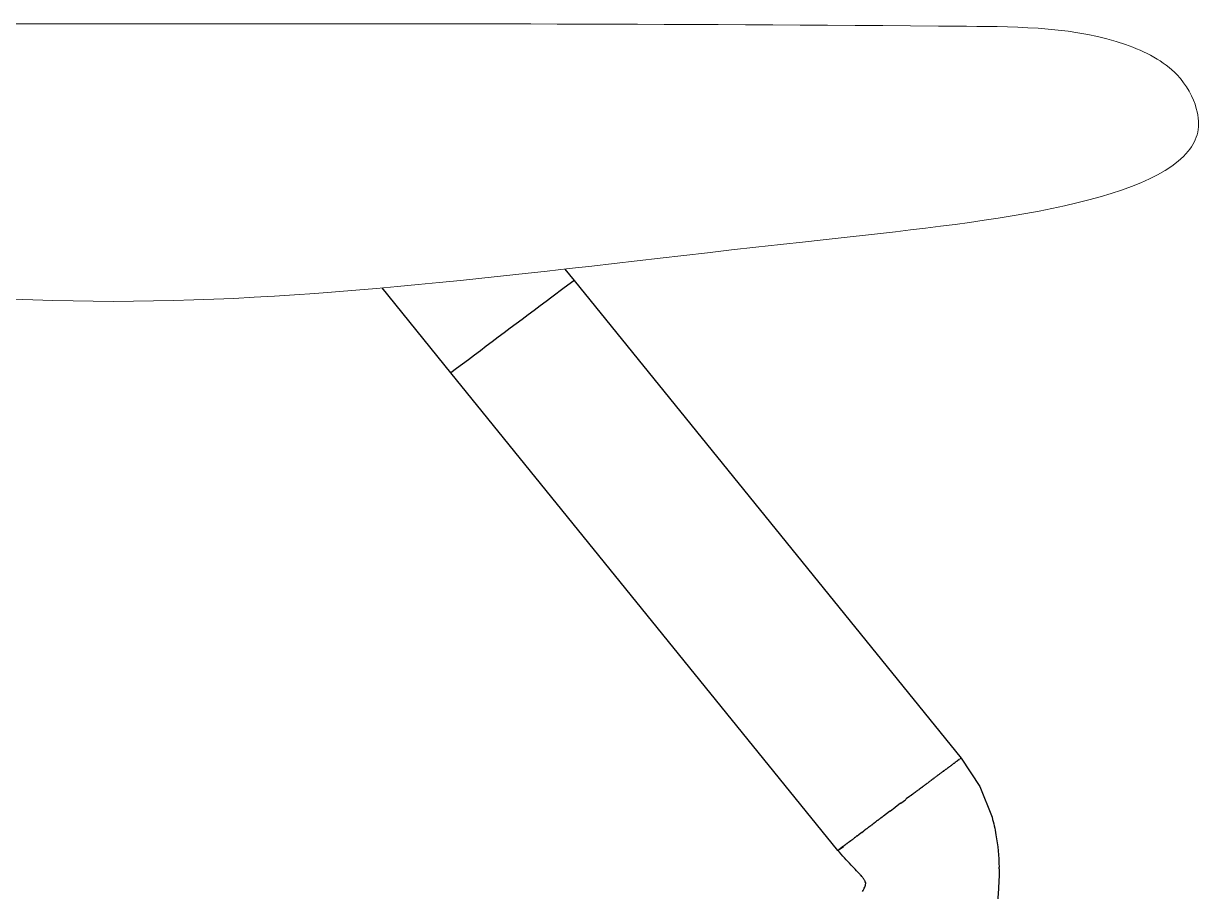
# Model space of a CAD drawing. Header units: millimetres. Extents: x 6152 to 28526, y 1087 to 12861.
# Drawn here: x 17667.9 to 17909.4, y 6307.6 to 6485.5 of the extents above; entities that cross this region are included whole.
import ezdxf

# ---------------------------------------------------------------- set-up
doc = ezdxf.new("R2010")
doc.units = ezdxf.units.MM
doc.header["$LTSCALE"] = 0.05
doc.layers.add('Board', color=52, linetype='Continuous', lineweight=13)

msp = doc.modelspace()

# ---------------------------------------------------------------- linework, layer by layer
for p, q in [((17778.91, 6435.22), (17780.82, 6432.87)), ((17780.82, 6432.87), (17860.17, 6334.97)), ((17755.54, 6413.93), (17741.43, 6431.34)), ((17756.67, 6414.8), (17755.54, 6413.93)), ((17834.9, 6316.04), (17755.54, 6413.93)), ((17857.57, 6333.05), (17857.62, 6333.09)), ((17857.75, 6333.19), (17857.69, 6333.14)), ((17857.75, 6333.19), (17857.82, 6333.25)), ((17857.84, 6333.26), (17857.96, 6333.34)), ((17858.01, 6333.39), (17858.09, 6333.44)), ((17858.1, 6333.45), (17858.15, 6333.49)), ((17858.18, 6333.51), (17858.15, 6333.49)), ((17858.18, 6333.51), (17858.22, 6333.54)), ((17858.27, 6333.57), (17858.22, 6333.54)), ((17858.35, 6333.63), (17858.29, 6333.59)), ((17858.43, 6333.69), (17858.35, 6333.64)), ((17858.35, 6333.63), (17858.35, 6333.64)), ((17858.43, 6333.69), (17858.48, 6333.73)), ((17858.51, 6333.75), (17858.48, 6333.73)), ((17858.51, 6333.75), (17858.54, 6333.78)), ((17858.58, 6333.81), (17858.54, 6333.78)), ((17858.66, 6333.86), (17858.6, 6333.82)), ((17858.66, 6333.86), (17858.71, 6333.91)), ((17858.73, 6333.92), (17858.77, 6333.95)), ((17858.8, 6333.97), (17858.77, 6333.95)), ((17858.8, 6333.97), (17858.83, 6333.99)), ((17858.87, 6334.02), (17858.83, 6333.99)), ((17858.94, 6334.07), (17858.88, 6334.03)), ((17858.94, 6334.07), (17858.98, 6334.11)), ((17859, 6334.12), (17858.98, 6334.11)), ((17859, 6334.12), (17859.03, 6334.14)), ((17859.06, 6334.16), (17859.03, 6334.14)), ((17859.06, 6334.16), (17859.09, 6334.19)), ((17859.12, 6334.21), (17859.09, 6334.19)), ((17859.12, 6334.21), (17859.15, 6334.23)), ((17859.18, 6334.25), (17859.15, 6334.23)), ((17859.18, 6334.25), (17859.21, 6334.27)), ((17859.23, 6334.29), (17859.21, 6334.27)), ((17859.23, 6334.29), (17859.26, 6334.31)), ((17859.28, 6334.33), (17859.26, 6334.31)), ((17859.28, 6334.33), (17859.31, 6334.35)), ((17859.33, 6334.37), (17859.31, 6334.35)), ((17859.33, 6334.37), (17859.36, 6334.38)), ((17859.38, 6334.4), (17859.36, 6334.38)), ((17859.38, 6334.4), (17859.4, 6334.42)), ((17859.43, 6334.43), (17859.45, 6334.45)), ((17859.47, 6334.47), (17859.53, 6334.51)), ((17859.55, 6334.53), (17859.57, 6334.54)), ((17859.77, 6334.69), (17859.57, 6334.54)), ((17859.77, 6334.69), (17859.79, 6334.7)), ((17859.82, 6334.72), (17859.83, 6334.73)), ((17859.86, 6334.75), (17859.87, 6334.76)), ((17859.9, 6334.78), (17859.91, 6334.79)), ((17859.94, 6334.81), (17859.91, 6334.79)), ((17859.94, 6334.81), (17859.95, 6334.81)), ((17859.97, 6334.83), (17859.95, 6334.81)), ((17859.97, 6334.83), (17859.98, 6334.84)), ((17860, 6334.86), (17859.98, 6334.84)), ((17860.03, 6334.88), (17860.01, 6334.86)), ((17860.08, 6334.91), (17860.03, 6334.88)), ((17860.08, 6334.91), (17860.1, 6334.93)), ((17860.1, 6334.93), (17860.12, 6334.94)), ((17860.1, 6334.93), (17860.1, 6334.93)), ((17860.12, 6334.94), (17860.13, 6334.95)), ((17860.12, 6334.94), (17860.12, 6334.94)), ((17860.14, 6334.95), (17860.13, 6334.95)), ((17860.14, 6334.95), (17860.15, 6334.96)), ((17860.15, 6334.96), (17860.15, 6334.96)), ((17860.15, 6334.96), (17860.16, 6334.96)), ((17860.17, 6334.97), (17860.16, 6334.97)), ((17860.16, 6334.97), (17860.16, 6334.96)), ((17860.16, 6334.97), (17860.16, 6334.97)), ((17860.17, 6334.97), (17860.17, 6334.97)), ((17860.17, 6334.97), (17860.17, 6334.97)), ((17854.43, 6330.72), (17854.52, 6330.78)), ((17854.72, 6330.93), (17854.63, 6330.86)), ((17854.72, 6330.93), (17854.73, 6330.94)), ((17854.86, 6331.03), (17854.73, 6330.94)), ((17855.13, 6331.23), (17855.02, 6331.15)), ((17855.13, 6331.23), (17855.13, 6331.24)), ((17855.51, 6331.52), (17855.52, 6331.52)), ((17855.64, 6331.61), (17855.52, 6331.52)), ((17855.88, 6331.8), (17855.79, 6331.73)), ((17856, 6331.88), (17855.88, 6331.8)), ((17855.88, 6331.8), (17855.88, 6331.8)), ((17856, 6331.88), (17856.06, 6331.93)), ((17856.23, 6332.06), (17856.15, 6332)), ((17856.34, 6332.14), (17856.23, 6332.06)), ((17856.23, 6332.06), (17856.23, 6332.06)), ((17856.34, 6332.14), (17856.4, 6332.19)), ((17856.56, 6332.3), (17856.49, 6332.25)), ((17856.56, 6332.3), (17856.57, 6332.31)), ((17856.67, 6332.39), (17856.57, 6332.31)), ((17856.67, 6332.39), (17856.73, 6332.43)), ((17856.88, 6332.54), (17856.81, 6332.49)), ((17856.88, 6332.54), (17856.89, 6332.55)), ((17856.98, 6332.62), (17856.89, 6332.55)), ((17857.08, 6332.69), (17857.03, 6332.65)), ((17857.18, 6332.77), (17857.12, 6332.72)), ((17857.18, 6332.77), (17857.19, 6332.77)), ((17857.28, 6332.84), (17857.19, 6332.77)), ((17857.28, 6332.84), (17857.34, 6332.88)), ((17857.47, 6332.98), (17857.41, 6332.94)), ((17857.47, 6332.98), (17857.48, 6332.99)), ((17857.57, 6333.05), (17857.48, 6332.99)), ((17851.2, 6328.29), (17851.11, 6328.23)), ((17851.31, 6328.38), (17851.22, 6328.31)), ((17851.31, 6328.38), (17851.32, 6328.39)), ((17851.41, 6328.46), (17851.32, 6328.39)), ((17851.41, 6328.46), (17851.53, 6328.54)), ((17851.89, 6328.81), (17851.53, 6328.54)), ((17851.89, 6328.81), (17851.98, 6328.88)), ((17852.04, 6328.92), (17852.13, 6328.99)), ((17852.19, 6329.03), (17852.28, 6329.1)), ((17852.33, 6329.14), (17852.42, 6329.21)), ((17852.43, 6329.22), (17852.42, 6329.21)), ((17852.43, 6329.22), (17852.56, 6329.32)), ((17852.71, 6329.43), (17852.84, 6329.52)), ((17852.89, 6329.56), (17852.97, 6329.62)), ((17852.98, 6329.63), (17852.97, 6329.62)), ((17852.98, 6329.63), (17853.1, 6329.72)), ((17853.14, 6329.75), (17853.22, 6329.81)), ((17853.25, 6329.83), (17853.36, 6329.91)), ((17853.49, 6330.01), (17853.48, 6330.01)), ((17853.49, 6330.01), (17853.61, 6330.1)), ((17853.75, 6330.2), (17853.85, 6330.28)), ((17853.98, 6330.38), (17854.08, 6330.45)), ((17854.21, 6330.55), (17854.3, 6330.62)), ((17847.76, 6325.72), (17848.71, 6326.43)), ((17848.8, 6326.5), (17848.91, 6326.58)), ((17849.56, 6327.07), (17848.91, 6326.58)), ((17849.56, 6327.07), (17849.65, 6327.13)), ((17850.86, 6328.04), (17850.79, 6327.99)), ((17850.86, 6328.04), (17851, 6328.15)), ((17851.09, 6328.21), (17851, 6328.15)), ((17845.49, 6324.02), (17844.24, 6323.08)), ((17845.64, 6324.13), (17846.56, 6324.82)), ((17846.66, 6324.89), (17846.68, 6324.91)), ((17847.62, 6325.62), (17846.68, 6324.91)), ((17841.61, 6321.11), (17841.41, 6320.95)), ((17841.61, 6321.11), (17841.67, 6321.15)), ((17841.72, 6321.19), (17841.67, 6321.15)), ((17841.83, 6321.27), (17841.75, 6321.21)), ((17841.83, 6321.27), (17842.07, 6321.45)), ((17842.59, 6321.84), (17842.22, 6321.56)), ((17842.81, 6322), (17842.67, 6321.9)), ((17842.81, 6322), (17842.82, 6322.01)), ((17843.02, 6322.16), (17842.82, 6322.01)), ((17843.23, 6322.32), (17843.11, 6322.23)), ((17843.23, 6322.32), (17843.26, 6322.34)), ((17843.43, 6322.47), (17843.54, 6322.56)), ((17843.84, 6322.78), (17843.83, 6322.77)), ((17844.12, 6322.99), (17844.1, 6322.98)), ((17838.41, 6318.7), (17838.64, 6318.87)), ((17838.85, 6319.03), (17839.19, 6319.29)), ((17839.2, 6319.29), (17839.19, 6319.29)), ((17839.76, 6319.71), (17839.25, 6319.33)), ((17839.76, 6319.71), (17840.19, 6320.04)), ((17840.62, 6320.36), (17840.42, 6320.21)), ((17840.74, 6320.45), (17840.65, 6320.38)), ((17840.8, 6320.5), (17840.87, 6320.55)), ((17840.98, 6320.63), (17841.05, 6320.69)), ((17841.16, 6320.77), (17841.14, 6320.75)), ((17841.27, 6320.85), (17841.2, 6320.8)), ((17841.39, 6320.94), (17841.32, 6320.89)), ((17836.03, 6316.91), (17835.06, 6316.17)), ((17835.12, 6316.21), (17836, 6316.87)), ((17836.07, 6316.93), (17836.03, 6316.91)), ((17836.07, 6316.93), (17836.2, 6317.03)), ((17836.22, 6317.05), (17836.2, 6317.03)), ((17836.22, 6317.05), (17836.25, 6317.07)), ((17836.28, 6317.1), (17836.25, 6317.07)), ((17836.28, 6317.1), (17836.31, 6317.11)), ((17836.35, 6317.15), (17836.31, 6317.11)), ((17836.46, 6317.23), (17836.36, 6317.16)), ((17836.46, 6317.23), (17836.48, 6317.25)), ((17836.53, 6317.29), (17836.48, 6317.25)), ((17836.57, 6317.32), (17836.55, 6317.3)), ((17836.61, 6317.34), (17836.58, 6317.32)), ((17836.64, 6317.36), (17836.62, 6317.35)), ((17836.78, 6317.47), (17836.81, 6317.49)), ((17836.81, 6317.5), (17836.85, 6317.53)), ((17836.94, 6317.59), (17836.85, 6317.53)), ((17836.98, 6317.63), (17836.94, 6317.6)), ((17836.94, 6317.59), (17836.94, 6317.6)), ((17837.03, 6317.66), (17836.99, 6317.63)), ((17837.08, 6317.7), (17837.04, 6317.67)), ((17837.08, 6317.7), (17837.13, 6317.74)), ((17837.13, 6317.74), (17837.17, 6317.77)), ((17837.13, 6317.74), (17837.13, 6317.74)), ((17837.2, 6317.79), (17837.17, 6317.77)), ((17837.2, 6317.79), (17837.28, 6317.85)), ((17837.29, 6317.86), (17837.32, 6317.88)), ((17837.34, 6317.9), (17837.32, 6317.88)), ((17837.34, 6317.9), (17837.39, 6317.93)), ((17837.4, 6317.94), (17837.42, 6317.96)), ((17837.45, 6317.98), (17837.42, 6317.96)), ((17837.45, 6317.98), (17837.5, 6318.01)), ((17837.56, 6318.06), (17837.54, 6318.04)), ((17837.56, 6318.06), (17837.62, 6318.1)), ((17837.62, 6318.11), (17837.66, 6318.13)), ((17837.62, 6318.11), (17837.62, 6318.1)), ((17837.68, 6318.15), (17837.74, 6318.2)), ((17837.75, 6318.2), (17837.74, 6318.2)), ((17837.75, 6318.2), (17837.78, 6318.23)), ((17837.81, 6318.25), (17837.87, 6318.3)), ((17837.88, 6318.3), (17837.87, 6318.3)), ((17837.88, 6318.3), (17837.92, 6318.33)), ((17837.95, 6318.35), (17838.06, 6318.44)), ((17838.09, 6318.46), (17838.13, 6318.49)), ((17838.18, 6318.53), (17838.13, 6318.49)), ((17834.91, 6316.05), (17834.9, 6316.04)), ((17834.9, 6316.04), (17834.9, 6316.04)), ((17834.9, 6316.04), (17834.9, 6316.04)), ((17834.9, 6316.04), (17834.9, 6316.04)), ((17834.92, 6316.05), (17834.91, 6316.05)), ((17834.91, 6316.05), (17834.91, 6316.05)), ((17834.92, 6316.06), (17834.92, 6316.06)), ((17834.92, 6316.05), (17834.92, 6316.06)), ((17834.92, 6316.06), (17834.93, 6316.06)), ((17834.93, 6316.07), (17834.95, 6316.08)), ((17834.93, 6316.07), (17834.93, 6316.06)), ((17834.95, 6316.08), (17834.96, 6316.09)), ((17834.97, 6316.09), (17834.97, 6316.1)), ((17834.99, 6316.11), (17834.98, 6316.11)), ((17834.98, 6316.1), (17834.98, 6316.11)), ((17834.99, 6316.11), (17835, 6316.12)), ((17835.04, 6316.15), (17835, 6316.12)), ((17835.04, 6316.15), (17835.06, 6316.17)), ((17835.06, 6316.17), (17835.06, 6316.17)), ((17867.94, 6312.26), (17867.93, 6312.62))]:
    msp.add_line(p, q)
for points in [[(17780.82, 6432.87), (17780.82, 6432.87), (17780.82, 6432.87), (17780.82, 6432.87), (17780.82, 6432.87), (17780.82, 6432.87), (17780.82, 6432.87), (17780.82, 6432.87), (17780.82, 6432.87), (17780.82, 6432.87), (17780.82, 6432.87), (17780.82, 6432.87), (17780.82, 6432.87), (17780.82, 6432.87), (17780.82, 6432.87), (17780.82, 6432.87), (17780.82, 6432.87), (17780.82, 6432.87), (17780.82, 6432.87), (17780.82, 6432.87), (17780.82, 6432.87), (17780.82, 6432.87), (17780.82, 6432.87), (17780.82, 6432.87), (17780.82, 6432.87), (17780.82, 6432.87), (17780.82, 6432.87), (17780.82, 6432.87), (17780.82, 6432.87), (17780.82, 6432.87), (17780.82, 6432.87), (17780.82, 6432.87), (17780.82, 6432.87), (17780.82, 6432.87), (17780.82, 6432.87), (17780.82, 6432.87), (17780.82, 6432.87), (17780.82, 6432.87), (17780.82, 6432.87), (17780.82, 6432.87), (17780.82, 6432.87), (17780.82, 6432.87), (17780.82, 6432.87), (17780.82, 6432.87), (17780.82, 6432.87), (17780.82, 6432.87), (17780.82, 6432.87), (17780.82, 6432.87), (17780.82, 6432.87), (17780.82, 6432.87), (17780.82, 6432.87), (17780.82, 6432.87), (17780.82, 6432.87), (17780.82, 6432.87), (17780.82, 6432.87), (17780.82, 6432.87), (17780.82, 6432.87), (17780.82, 6432.87), (17780.82, 6432.87), (17780.82, 6432.87), (17780.82, 6432.87), (17780.82, 6432.87), (17780.82, 6432.87), (17780.82, 6432.87), (17780.82, 6432.87), (17780.82, 6432.87), (17780.82, 6432.87), (17780.82, 6432.87), (17780.82, 6432.87), (17780.82, 6432.87), (17780.82, 6432.87), (17780.82, 6432.87), (17780.82, 6432.87), (17780.82, 6432.87), (17780.82, 6432.87), (17780.82, 6432.87), (17780.82, 6432.87), (17780.82, 6432.87), (17780.82, 6432.87), (17780.82, 6432.87), (17780.82, 6432.87), (17780.82, 6432.87), (17780.81, 6432.87), (17780.81, 6432.87), (17780.81, 6432.87), (17780.81, 6432.87), (17780.81, 6432.87), (17780.81, 6432.86), (17780.81, 6432.86), (17780.8, 6432.86), (17780.76, 6432.83), (17778.73, 6431.34), (17776.25, 6429.49, 0.000953), (17756.67, 6414.8)], [(17860.17, 6334.97), (17864, 6329.15), (17866.49, 6322.83, -0.025429), (17867.3, 6319.26, -0.037108), (17867.93, 6312.62)], [(17840.6, 6309.35), (17840.58, 6309.42), (17840.5, 6309.62, 0.017776), (17840.42, 6309.8, 0.015899), (17840.29, 6310.01, 0.013825), (17840.13, 6310.25, 0.01187), (17839.91, 6310.54, 0.009799), (17839.63, 6310.88, 0.00769), (17839.27, 6311.28, 0.005743), (17838.71, 6311.88, 0.001063), (17837.6, 6313.04, -0.021781), (17834.9, 6316.04)], [(17867.94, 6312.26, -0.051785), (17867.01, 6301.91, -0.020336), (17866.19, 6298.38, -0.016311), (17865.46, 6296.04, -0.106228), (17858.34, 6284.29)], [(17839.95, 6307.63, 0.024044), (17840.28, 6308.28, 0.023063), (17840.46, 6308.72, 0.023381), (17840.55, 6309.04, 0.021563), (17840.59, 6309.23), (17840.6, 6309.35)]]:
    msp.add_lwpolyline(points, format="xyb")
for centre, radius, start, end in [((18860.75, 4986.06), 1679.51, 126.67342, 126.67502), ((18846.36, 5005.38), 1655.42, 126.67204, 126.67339), ((18821.8, 5038.38), 1614.29, 126.6656, 126.66618), ((18794.78, 5074.67), 1569.04, 126.65772, 126.66026), ((18770.9, 5106.77), 1529.04, 126.65377, 126.65432), ((18547.12, 5407.54), 1154.15, 126.64349, 126.6447), ((18279.53, 5767.41), 705.7, 126.6185, 126.62), ((18187.65, 5891.08), 551.63, 126.603, 126.605), ((18095.01, 6015.85), 396.22, 126.5799, 126.5817), ((17870.92, 6319.67), 18.7, 125.7019, 125.7138), ((17868.21, 6323.45), 14.06, 125.582, 125.5889), ((17860.17, 6334.97), 0.00134, 4.2636, 182.1941), ((19634.8, 3948.41), 2974.07, 126.77242, 126.77365), ((19624.32, 3962.44), 2956.56, 126.77188, 126.77242), ((19595.83, 4000.56), 2908.97, 126.76835, 126.7698), ((19584.68, 4015.48), 2890.34, 126.76718, 126.76836), ((19533.3, 4084.25), 2804.5, 126.75938, 126.76134), ((19528.77, 4090.32), 2796.92, 126.75788, 126.75938), ((19521.08, 4100.62), 2784.06, 126.75729, 126.75787), ((19513.69, 4110.51), 2771.72, 126.75108, 126.75428), ((19520.75, 4101.06), 2783.52, 126.74928, 126.75107), ((19515.11, 4108.61), 2774.09, 126.74776, 126.74928), ((19531.39, 4086.8), 2801.31, 126.74686, 126.74777), ((19523.15, 4097.84), 2787.53, 126.74452, 126.74684), ((19493.99, 4136.9), 2738.79, 126.73971, 126.74138), ((19489.72, 4142.62), 2731.65, 126.73818, 126.73971), ((19457.92, 4185.23), 2678.49, 126.73728, 126.73817), ((19342.93, 4339.32), 2486.22, 126.72836, 126.72991), ((19331.57, 4354.54), 2467.23, 126.72739, 126.72835), ((19214.61, 4511.32), 2271.63, 126.7181, 126.71968), ((19197.53, 4534.22), 2243.05, 126.71706, 126.71811), ((19103.41, 4660.43), 2085.61, 126.70744, 126.70903), ((19090.16, 4678.21), 2063.44, 126.70631, 126.70743), ((19025.23, 4765.3), 1954.82, 126.69844, 126.70011), ((18998.35, 4801.36), 1909.83, 126.69519, 126.69639), ((18927.37, 4896.63), 1791.03, 126.68503, 126.68665), ((18917.56, 4909.79), 1774.61, 126.68377, 126.68505), ((21625.32, 1288.91), 6295.98, 126.830301, 126.830522), ((20647.1, 2595.3), 4663.94, 126.81921, 126.82007), ((20563.38, 2707.13), 4524.25, 126.81687, 126.81776), ((20483.26, 2814.17), 4390.54, 126.8145, 126.81543), ((20334.82, 3012.5), 4142.81, 126.80975, 126.81067), ((20288.49, 3074.4), 4065.49, 126.80852, 126.80976), ((20279.58, 3086.32), 4050.6, 126.80806, 126.80852), ((20198.44, 3194.76), 3915.17, 126.80477, 126.80581), ((20081.14, 3351.53), 3719.37, 126.80018, 126.80085), ((20030.95, 3418.63), 3635.58, 126.79805, 126.79853), ((19966.45, 3504.86), 3527.9, 126.79464, 126.79581), ((19944.07, 3534.78), 3490.53, 126.79326, 126.79464), ((19869.14, 3634.97), 3365.42, 126.78946, 126.79069), ((19846.89, 3664.72), 3328.27, 126.78811, 126.78946), ((19832.2, 3684.37), 3303.74, 126.78772, 126.78811), ((19783.91, 3748.94), 3223.11, 126.78422, 126.78551), ((19762.77, 3777.22), 3187.8, 126.78291, 126.78422), ((19751.29, 3792.58), 3168.63, 126.78247, 126.7829), ((19709.61, 3848.33), 3099.02, 126.77895, 126.78029), ((19692.62, 3871.06), 3070.64, 126.77767, 126.77895), ((19682.22, 3884.97), 3053.28, 126.77718, 126.77767), ((19647.07, 3932), 2994.56, 126.77365, 126.77505), ((26450.74, -5151.6), 14343.64, 126.848674, 126.849162), ((24386.09, -2396.39), 10900.68, 126.843572, 126.843805), ((24222.6, -2178.19), 10628.03, 126.843041, 126.843595), ((24141.8, -2070.36), 10493.28, 126.842748, 126.843022), ((23965.22, -1834.68), 10198.8, 126.842225, 126.842764), ((23905.55, -1755.04), 10099.28, 126.841901, 126.842215), ((23748.42, -1545.32), 9837.22, 126.841386, 126.841909), ((23676.34, -1449.11), 9717.01, 126.841026, 126.841383), ((23537.2, -1263.4), 9484.96, 126.840523, 126.841028), ((23453.93, -1152.25), 9346.07, 126.840123, 126.840525), ((23331.41, -988.72), 9141.74, 126.839635, 126.84012), ((23238.12, -864.2), 8986.15, 126.839189, 126.83964), ((23130.95, -721.15), 8807.41, 126.838721, 126.839184), ((23028.64, -584.58), 8636.77, 126.838225, 126.838727), ((22935.65, -460.44), 8481.66, 126.837781, 126.838219), ((22825.47, -313.37), 8297.9, 126.837228, 126.837786), ((22745.49, -206.6), 8164.49, 126.836812, 126.837224), ((22628.25, -50.09), 7968.94, 126.836198, 126.836815), ((22560.18, 40.78), 7855.4, 126.835815, 126.836197), ((22436.87, 205.4), 7649.72, 126.835132, 126.835813), ((22375.92, 286.77), 7548.05, 126.834787, 126.835139), ((21803.66, 1050.8), 6593.47, 126.831483, 126.831741), ((24336.23, -2331.38), 10818.76, 126.865966, 126.866444), ((24807.52, -2959.91), 11604.36, 126.865344, 126.865825), ((25309.11, -3628.88), 12440.49, 126.859271, 126.859853), ((27034.46, -5930.51), 15317, 126.853673, 126.854165), ((26842.62, -5674.6), 14997.18, 126.853457, 126.853597), ((24601.44, -2686.27), 11261.8, 126.886493, 126.886662), ((28632.78, -8058.3), 17978.23, 126.884557, 126.884925), ((30165.39, -10100.75), 20531.75, 126.884275, 126.884481), ((27271.17, -6243.71), 15709.59, 126.882422, 126.882769), ((26839.75, -5668.72), 14990.74, 126.880363, 126.880804), ((26342.98, -5006.6), 14162.99, 126.879266, 126.879649), ((26222.96, -4846.63), 13963, 126.878919, 126.879269), ((26118.76, -4707.75), 13789.37, 126.878733, 126.878915), ((25808.42, -4294.09), 13272.25, 126.877639, 126.878165), ((25649.98, -4082.9), 13008.23, 126.877393, 126.877639), ((25594.64, -4009.13), 12916.01, 126.877076, 126.877394), ((25420.3, -3776.73), 12625.48, 126.876599, 126.877075), ((25248.41, -3547.61), 12339.06, 126.875787, 126.876499), ((25094.4, -3342.31), 12082.41, 126.875331, 126.875795), ((25083.72, -3328.07), 12064.61, 126.874966, 126.875326), ((24979.27, -3188.82), 11890.54, 126.874136, 126.874845), ((19237.55, 4459.28), 2327.03, 126.96457, 126.96538), ((19247.57, 4445.97), 2343.69, 126.96368, 126.96462), ((19288.36, 4391.77), 2411.52, 126.96301, 126.96364), ((19250.75, 4441.74), 2348.98, 126.96191, 126.96303), ((19274.12, 4410.68), 2387.85, 126.96146, 126.96192), ((19252.92, 4438.86), 2352.58, 126.96011, 126.96144), ((19251.03, 4441.37), 2349.44, 126.95257, 126.95309), ((19262.33, 4426.34), 2368.24, 126.95131, 126.95255), ((19248.12, 4445.24), 2344.6, 126.9506, 126.95132), ((19282.48, 4399.55), 2401.77, 126.94954, 126.9506), ((19244.33, 4450.28), 2338.29, 126.9486, 126.94951), ((19266.2, 4421.2), 2374.68, 126.94781, 126.94865), ((19239.77, 4456.33), 2330.72, 126.94655, 126.94774), ((19164.79, 4556.05), 2205.95, 126.93398, 126.93565), ((19963.15, 3493.63), 3534.9, 126.9099, 126.91075), ((19977.39, 3474.67), 3558.61, 126.90916, 126.90984), ((19988.48, 3459.9), 3577.09, 126.9086, 126.90922), ((20012.39, 3428.06), 3616.91, 126.90767, 126.90855), ((20006.46, 3435.97), 3607.01, 126.90733, 126.90773), ((20032.43, 3401.39), 3650.26, 126.90621, 126.90728), ((20118.34, 3286.98), 3793.34, 126.90181, 126.90239), ((20175.96, 3210.23), 3889.31, 126.8994, 126.90008), ((20215.34, 3157.79), 3954.89, 126.89892, 126.89936), ((20324.55, 3012.32), 4136.79, 126.89679, 126.89769), ((20358.73, 2966.79), 4193.73, 126.89612, 126.8968), ((20418.17, 2887.61), 4292.73, 126.89578, 126.89611), ((20575.64, 2677.85), 4555.02, 126.89388, 126.89462), ((20638.99, 2593.45), 4660.55, 126.89321, 126.89387), ((20753.92, 2440.33), 4852.01, 126.89237, 126.89298), ((21050.46, 2045.27), 5345.98, 126.89069, 126.89131), ((21420.71, 1551.97), 5962.76, 126.889596, 126.889833), ((18108.15, 5958.54), 449.97, 127.1571, 127.1591), ((18120.15, 5942.69), 469.85, 127.1274, 127.1296), ((18095.68, 5975.01), 429.32, 127.122, 127.1234), ((18078.16, 5998.16), 400.28, 127.116, 127.1181), ((18068.33, 6011.14), 384, 127.1095, 127.1122), ((18064.98, 6015.58), 378.44, 127.1061, 127.1096), ((18064.15, 6016.67), 377.07, 127.1025, 127.106), ((18059.67, 6022.6), 369.63, 127.0995, 127.1026), ((18060.78, 6021.13), 371.47, 127.0952, 127.0995), ((18059.02, 6023.45), 368.57, 127.0927, 127.0952), ((18061.05, 6020.77), 371.93, 127.0876, 127.0927), ((18062.21, 6019.24), 373.84, 127.0856, 127.0876), ((18068.71, 6010.64), 384.63, 127.0784, 127.0798), ((18124.61, 5936.63), 477.38, 127.0484, 127.0497), ((18147.42, 5906.41), 515.24, 127.0409, 127.0427), ((18306.69, 5695.24), 779.73, 127.0125, 127.01351), ((18408.36, 5560.35), 948.65, 127.00407, 127.00483), ((18524.16, 5406.68), 1141.07, 126.99593, 126.99713), ((18544.03, 5380.31), 1174.09, 126.99472, 126.9959), ((18689.36, 5187.39), 1415.62, 126.98664, 126.98804), ((18817.98, 5016.61), 1629.42, 126.98073, 126.98193), ((18952.26, 4838.27), 1852.66, 126.97527, 126.9763), ((19091.02, 4653.95), 2083.37, 126.97019, 126.97109), ((19191.01, 4521.11), 2249.63, 126.96616, 126.96695), ((19233.49, 4464.67), 2320.28, 126.96542, 126.96619), ((17834.9, 6316.04), 0.00205, 51.1219, 244.8306)]:
    msp.add_arc(centre, radius, start, end)
at = {"layer": 'Board'}
msp.add_open_spline([(17686.3, 6428.6), (17642.24, 6428.6), (17574.1, 6439.03), (17467.68, 6448.58), (17462.69, 6466.13), (17467.85, 6476.29), (17484.14, 6484.73), (17562.38, 6485.54), (17629.88, 6485.55), (17686.3, 6485.49), (17742.71, 6485.55), (17810.21, 6485.54), (17888.45, 6484.73), (17904.74, 6476.29), (17909.9, 6466.13), (17904.91, 6448.58), (17798.49, 6438.47), (17730.35, 6428.6), (17686.3, 6428.6)], degree=3, knots=[0, 0, 0, 0, 136.167469, 216.487987, 233.065049, 243.157724, 256.12334, 288.057761, 462.992225, 462.992225, 462.992225, 637.926688, 669.861109, 682.826725, 692.9194, 709.496462, 789.81698, 925.984449, 925.984449, 925.984449, 925.984449], dxfattribs=at)

doc.saveas('drawing.dxf')
